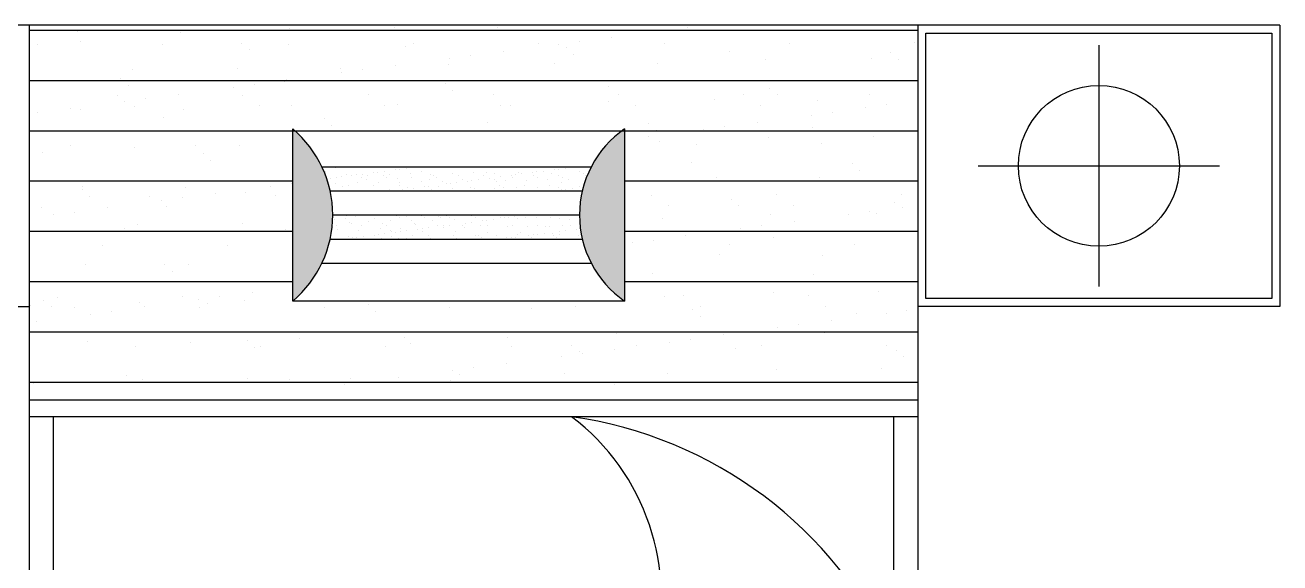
# Model space of a CAD drawing. Header units: inches. Extents: x 11.4 to 53.9, y 13.7 to 38.5.
# Drawn here: x 43.675 to 45.234, y 20.716 to 21.385 of the extents above; entities that cross this region are included whole.
import ezdxf

# ---------------------------------------------------------------- set-up
doc = ezdxf.new("R2010")
doc.units = ezdxf.units.IN
doc.header["$MEASUREMENT"] = 0
for name, color, linetype in [('02', 2, 'Continuous'), ('1', 1, 'Continuous'), ('4', 4, 'Continuous')]:
    doc.layers.add(name, color=color, linetype=linetype)

msp = doc.modelspace()

# ---------------------------------------------------------------- hatches: boundary and pattern name
at = {"layer": '1'}
h = msp.add_hatch(color=256, dxfattribs=at)
h.dxf.hatch_style = 1
h.paths.add_polyline_path([(44.0078, 21.2556), (44.0078, 21.0417, 0.463838)])
h.paths.add_polyline_path([(44.42, 21.2556, 0.523335), (44.42, 21.0417)])

# ---------------------------------------------------------------- linework, layer by layer
at = {"layer": '02'}
for p, q in [((45.0093, 21.3598), (45.0093, 21.0598)), ((43.6801, 21.316), (44.7843, 21.316)), ((43.6801, 21.2535), (44.7843, 21.2535)), ((44.8593, 21.2098), (45.1593, 21.2098)), ((43.6801, 21.191), (44.0078, 21.191)), ((44.42, 21.191), (44.7843, 21.191)), ((43.6801, 21.1285), (44.0078, 21.1285)), ((44.42, 21.1285), (44.7843, 21.1285)), ((43.6801, 21.066), (44.0078, 21.066)), ((44.42, 21.066), (44.7843, 21.066)), ((43.6801, 21.0035), (44.7843, 21.0035)), ((43.6801, 20.941), (44.7843, 20.941)), ((44.7843, 20.9187), (43.6801, 20.9187)), ((44.7843, 20.8979), (43.6801, 20.8979)), ((43.7101, 20.8979), (43.7101, 19.7008)), ((44.7543, 20.8979), (44.7543, 19.7008))]:
    msp.add_line(p, q, dxfattribs=at)
msp.add_lwpolyline([(44.7943, 21.3748), (45.2243, 21.3748), (45.2243, 21.0448), (44.7943, 21.0448)], close=True, dxfattribs=at)
msp.add_circle((45.0093, 21.2098), 0.1, dxfattribs=at)
for centre, radius, start, end in [((44.1835, 20.6732), 0.2822, 344.5263, 52.7655), ((44.2824, 20.3854), 0.5175, 24.2432, 82.017)]:
    msp.add_arc(centre, radius, start, end, dxfattribs=at)
at = {"layer": '1'}
for p, q in [((43.6801, 21.3785), (44.7843, 21.3785)), ((43.7404, 21.3764), (43.7404, 21.3764)), ((43.8683, 21.3758), (43.8683, 21.3758)), ((44.0033, 21.3807), (44.0033, 21.3807)), ((44.1342, 21.3823), (44.1342, 21.3823)), ((44.2621, 21.3817), (44.2621, 21.3817)), ((44.472, 21.3787), (44.472, 21.3787)), ((44.498, 21.3821), (44.498, 21.3821)), ((43.6907, 21.3606), (43.6907, 21.3606)), ((43.7443, 21.3642), (43.7443, 21.3642)), ((43.8464, 21.3609), (43.8464, 21.3609)), ((43.9444, 21.3625), (43.9444, 21.3625)), ((44.0021, 21.3611), (44.0021, 21.3611)), ((44.1578, 21.3614), (44.1578, 21.3614)), ((44.3135, 21.3617), (44.3135, 21.3617)), ((44.3374, 21.361), (44.3374, 21.361)), ((44.3634, 21.3644), (44.3634, 21.3644)), ((44.4041, 21.3698), (44.4041, 21.3698)), ((44.4692, 21.362), (44.4692, 21.362)), ((44.6249, 21.3623), (44.6249, 21.3623)), ((44.7806, 21.3626), (44.7806, 21.3626)), ((43.9536, 21.354), (43.9536, 21.354)), ((44.1474, 21.358), (44.1474, 21.358)), ((44.2288, 21.3467), (44.2288, 21.3467)), ((44.2695, 21.352), (44.2695, 21.352)), ((44.3475, 21.3563), (44.3475, 21.3563)), ((44.3567, 21.3479), (44.3567, 21.3479)), ((44.5505, 21.3519), (44.5505, 21.3519)), ((44.7506, 21.3502), (44.7506, 21.3502)), ((43.808, 21.3295), (43.808, 21.3295)), ((43.9389, 21.3312), (43.9389, 21.3312)), ((44.0668, 21.3306), (44.0668, 21.3306)), ((44.0942, 21.329), (44.0942, 21.329)), ((44.1349, 21.3343), (44.1349, 21.3343)), ((44.2018, 21.3355), (44.2018, 21.3355)), ((44.2028, 21.3433), (44.2028, 21.3433)), ((44.3327, 21.3371), (44.3327, 21.3371)), ((44.4606, 21.3365), (44.4606, 21.3365)), ((44.5956, 21.3414), (44.5956, 21.3414)), ((44.7265, 21.343), (44.7265, 21.343)), ((44.7598, 21.3417), (44.7598, 21.3417)), ((43.7941, 21.3186), (43.7941, 21.3186)), ((43.9971, 21.3142), (43.9971, 21.3142)), ((44.0003, 21.3166), (44.0003, 21.3166)), ((44.0682, 21.3255), (44.0682, 21.3255)), ((43.8033, 21.3101), (43.8033, 21.3101)), ((43.8657, 21.2989), (43.8657, 21.2989)), ((43.9336, 21.3078), (43.9336, 21.3078)), ((43.9455, 21.2977), (43.9455, 21.2977)), ((43.9597, 21.3112), (43.9597, 21.3112)), ((44.1012, 21.298), (44.1012, 21.298)), ((44.1972, 21.3124), (44.1972, 21.3124)), ((44.2064, 21.304), (44.2064, 21.304)), ((44.2569, 21.2983), (44.2569, 21.2983)), ((44.4002, 21.308), (44.4002, 21.308)), ((44.4126, 21.2986), (44.4126, 21.2986)), ((44.5683, 21.2989), (44.5683, 21.2989)), ((44.6002, 21.3063), (44.6002, 21.3063)), ((44.6095, 21.2979), (44.6095, 21.2979)), ((44.724, 21.2991), (44.724, 21.2991)), ((43.7898, 21.2974), (43.7898, 21.2974)), ((43.799, 21.2901), (43.799, 21.2901)), ((43.8108, 21.284), (43.8108, 21.284)), ((43.8251, 21.2935), (43.8251, 21.2935)), ((43.9665, 21.2843), (43.9665, 21.2843)), ((44.0065, 21.2843), (44.0065, 21.2843)), ((44.1223, 21.2846), (44.1223, 21.2846)), ((44.1373, 21.286), (44.1373, 21.286)), ((44.2653, 21.2854), (44.2653, 21.2854)), ((44.278, 21.2849), (44.278, 21.2849)), ((44.4003, 21.2902), (44.4003, 21.2902)), ((44.4337, 21.2851), (44.4337, 21.2851)), ((44.5312, 21.2919), (44.5312, 21.2919)), ((44.5894, 21.2854), (44.5894, 21.2854)), ((44.6591, 21.2913), (44.6591, 21.2913)), ((44.7451, 21.2857), (44.7451, 21.2857)), ((43.6905, 21.2758), (43.6905, 21.2758)), ((43.7311, 21.2812), (43.7311, 21.2812)), ((43.7435, 21.2801), (43.7435, 21.2801)), ((43.8468, 21.2703), (43.8468, 21.2703)), ((43.8714, 21.2795), (43.8714, 21.2795)), ((44.0468, 21.2686), (44.0468, 21.2686)), ((44.6527, 21.273), (44.6527, 21.273)), ((44.6787, 21.2765), (44.6787, 21.2765)), ((44.7193, 21.2818), (44.7193, 21.2818)), ((44.0078, 21.0417), (44.0078, 21.2556)), ((44.0561, 21.2601), (44.0561, 21.2601)), ((44.2499, 21.2641), (44.2499, 21.2641)), ((44.42, 21.2556), (44.42, 21.0417)), ((44.4499, 21.2624), (44.4499, 21.2624)), ((44.4592, 21.254), (44.4592, 21.254)), ((44.5181, 21.2553), (44.5181, 21.2553)), ((44.5441, 21.2587), (44.5441, 21.2587)), ((44.5848, 21.2641), (44.5848, 21.2641)), ((44.653, 21.258), (44.653, 21.258)), ((43.731, 21.2354), (43.731, 21.2354)), ((43.8867, 21.2357), (43.8867, 21.2357)), ((44.4502, 21.2464), (44.4502, 21.2464)), ((44.4637, 21.2402), (44.4637, 21.2402)), ((44.5096, 21.2368), (44.5096, 21.2368)), ((44.5988, 21.245), (44.5988, 21.245)), ((44.6653, 21.2371), (44.6653, 21.2371)), ((44.7297, 21.2467), (44.7297, 21.2467)), ((43.6965, 21.2264), (43.6965, 21.2264)), ((43.8111, 21.2332), (43.8111, 21.2332)), ((43.8965, 21.2247), (43.8965, 21.2247)), ((43.942, 21.2349), (43.942, 21.2349)), ((43.9058, 21.2162), (43.9058, 21.2162)), ((44.0439, 21.2087), (44.3787, 21.2087)), ((44.0607, 21.2075), (44.0607, 21.2075)), ((44.0878, 21.2084), (44.0878, 21.2084)), ((44.1351, 21.2049), (44.1351, 21.2049)), ((44.1403, 21.2056), (44.1403, 21.2056)), ((44.1485, 21.2066), (44.1485, 21.2066)), ((44.1621, 21.2084), (44.1621, 21.2084)), ((44.3206, 21.2081), (44.3206, 21.2081)), ((44.3328, 21.205), (44.3328, 21.205)), ((44.338, 21.2057), (44.338, 21.2057)), ((44.3461, 21.2068), (44.3461, 21.2068)), ((44.3597, 21.2086), (44.3597, 21.2086)), ((44.5027, 21.2141), (44.5027, 21.2141)), ((44.7027, 21.2124), (44.7027, 21.2124)), ((44.0487, 21.203), (44.0487, 21.203)), ((44.0487, 21.1982), (44.0487, 21.1982)), ((44.0544, 21.1943), (44.0544, 21.1943)), ((44.0623, 21.1949), (44.0623, 21.1949)), ((44.0677, 21.196), (44.0677, 21.196)), ((44.0749, 21.1985), (44.0749, 21.1985)), ((44.0813, 21.1978), (44.0813, 21.1978)), ((44.0865, 21.1985), (44.0865, 21.1985)), ((44.0884, 21.1892), (44.0884, 21.1892)), ((44.0935, 21.195), (44.0935, 21.195)), ((44.0946, 21.1996), (44.0946, 21.1996)), ((44.0993, 21.193), (44.0993, 21.193)), ((44.1004, 21.1984), (44.1004, 21.1984)), ((44.1082, 21.2013), (44.1082, 21.2013)), ((44.1134, 21.202), (44.1134, 21.202)), ((44.1146, 21.1895), (44.1146, 21.1895)), ((44.1204, 21.1977), (44.1204, 21.1977)), ((44.1216, 21.2031), (44.1216, 21.2031)), ((44.1246, 21.195), (44.1246, 21.195)), ((44.1275, 21.1994), (44.1275, 21.1994)), ((44.138, 21.1938), (44.138, 21.1938)), ((44.1401, 21.1894), (44.1401, 21.1894)), ((44.1536, 21.1997), (44.1536, 21.1997)), ((44.1557, 21.1951), (44.1557, 21.1951)), ((44.1672, 21.1903), (44.1672, 21.1903)), ((44.1681, 21.2026), (44.1681, 21.2026)), ((44.178, 21.1934), (44.178, 21.1934)), ((44.1792, 21.1996), (44.1792, 21.1996)), ((44.1827, 21.1978), (44.1827, 21.1978)), ((44.1869, 21.1952), (44.1869, 21.1952)), ((44.1933, 21.1907), (44.1933, 21.1907)), ((44.2062, 21.2006), (44.2062, 21.2006)), ((44.2115, 21.1891), (44.2115, 21.1891)), ((44.2138, 21.1979), (44.2138, 21.1979)), ((44.2186, 21.1926), (44.2186, 21.1926)), ((44.2251, 21.1908), (44.2251, 21.1908)), ((44.2303, 21.1915), (44.2303, 21.1915)), ((44.2324, 21.2009), (44.2324, 21.2009)), ((44.2384, 21.1926), (44.2384, 21.1926)), ((44.245, 21.198), (44.245, 21.198)), ((44.2487, 21.2013), (44.2487, 21.2013)), ((44.252, 21.1944), (44.252, 21.1944)), ((44.258, 21.2008), (44.258, 21.2008)), ((44.2586, 21.1922), (44.2586, 21.1922)), ((44.2605, 21.1905), (44.2605, 21.1905)), ((44.2654, 21.1961), (44.2654, 21.1961)), ((44.2721, 21.1919), (44.2721, 21.1919)), ((44.2789, 21.1979), (44.2789, 21.1979)), ((44.2803, 21.1953), (44.2803, 21.1953)), ((44.2841, 21.1986), (44.2841, 21.1986)), ((44.2887, 21.201), (44.2887, 21.201)), ((44.2923, 21.1997), (44.2923, 21.1997)), ((44.2977, 21.1917), (44.2977, 21.1917)), ((44.3059, 21.2015), (44.3059, 21.2015)), ((44.3072, 21.1981), (44.3072, 21.1981)), ((44.3111, 21.2022), (44.3111, 21.2022)), ((44.3115, 21.1954), (44.3115, 21.1954)), ((44.3192, 21.2032), (44.3192, 21.2032)), ((44.3247, 21.1927), (44.3247, 21.1927)), ((44.3293, 21.2001), (44.3293, 21.2001)), ((44.3384, 21.1981), (44.3384, 21.1981)), ((44.3411, 21.1893), (44.3411, 21.1893)), ((44.3426, 21.1954), (44.3426, 21.1954)), ((44.3509, 21.193), (44.3509, 21.193)), ((44.3637, 21.2029), (44.3637, 21.2029)), ((44.3693, 21.1998), (44.3693, 21.1998)), ((44.3712, 21.1981), (44.3712, 21.1981)), ((44.5343, 21.1956), (44.5343, 21.1956)), ((44.6622, 21.195), (44.6622, 21.195)), ((44.7119, 21.204), (44.7119, 21.204)), ((43.7462, 21.1808), (43.7462, 21.1808)), ((43.7467, 21.1837), (43.7467, 21.1837)), ((43.8746, 21.1831), (43.8746, 21.1831)), ((43.9118, 21.1755), (43.9118, 21.1755)), ((43.9493, 21.1764), (43.9493, 21.1764)), ((43.9797, 21.1844), (43.9797, 21.1844)), ((44.0058, 21.1879), (44.0058, 21.1879)), ((44.0542, 21.1787), (44.3675, 21.1787)), ((44.0614, 21.1882), (44.0614, 21.1882)), ((44.0692, 21.1842), (44.0692, 21.1842)), ((44.0755, 21.1793), (44.0755, 21.1793)), ((44.0775, 21.1853), (44.0775, 21.1853)), ((44.1011, 21.1791), (44.1011, 21.1791)), ((44.108, 21.185), (44.108, 21.185)), ((44.1281, 21.1801), (44.1281, 21.1801)), ((44.1398, 21.1854), (44.1398, 21.1854)), ((44.1444, 21.1802), (44.1444, 21.1802)), ((44.1498, 21.183), (44.1498, 21.183)), ((44.1577, 21.182), (44.1577, 21.182)), ((44.1713, 21.1838), (44.1713, 21.1838)), ((44.1765, 21.1844), (44.1765, 21.1844)), ((44.1798, 21.1803), (44.1798, 21.1803)), ((44.1886, 21.1838), (44.1886, 21.1838)), ((44.1982, 21.1873), (44.1982, 21.1873)), ((44.2034, 21.188), (44.2034, 21.188)), ((44.2068, 21.1813), (44.2068, 21.1813)), ((44.2286, 21.1834), (44.2286, 21.1834)), ((44.233, 21.1816), (44.233, 21.1816)), ((44.2586, 21.1815), (44.2586, 21.1815)), ((44.2644, 21.1856), (44.2644, 21.1856)), ((44.2692, 21.1825), (44.2692, 21.1825)), ((44.2856, 21.1825), (44.2856, 21.1825)), ((44.2955, 21.1857), (44.2955, 21.1857)), ((44.3118, 21.1828), (44.3118, 21.1828)), ((44.3266, 21.1857), (44.3266, 21.1857)), ((44.3374, 21.1827), (44.3374, 21.1827)), ((44.342, 21.1803), (44.342, 21.1803)), ((44.3472, 21.181), (44.3472, 21.181)), ((44.3553, 21.1821), (44.3553, 21.1821)), ((44.3644, 21.1837), (44.3644, 21.1837)), ((44.453, 21.1734), (44.453, 21.1734)), ((44.6087, 21.1737), (44.6087, 21.1737)), ((44.7644, 21.1739), (44.7644, 21.1739)), ((43.6955, 21.1585), (43.6955, 21.1585)), ((43.7554, 21.1723), (43.7554, 21.1723)), ((43.7772, 21.1578), (43.7772, 21.1578)), ((43.8301, 21.1722), (43.8301, 21.1722)), ((43.8451, 21.1667), (43.8451, 21.1667)), ((43.8512, 21.1588), (43.8512, 21.1588)), ((43.8712, 21.1701), (43.8712, 21.1701)), ((43.9858, 21.1725), (43.9858, 21.1725)), ((44.0069, 21.1591), (44.0069, 21.1591)), ((44.474, 21.1599), (44.474, 21.1599)), ((44.5524, 21.1685), (44.5524, 21.1685)), ((44.5616, 21.1601), (44.5616, 21.1601)), ((44.6298, 21.1602), (44.6298, 21.1602)), ((44.7554, 21.1641), (44.7554, 21.1641)), ((44.7654, 21.1584), (44.7654, 21.1584)), ((43.7105, 21.149), (43.7105, 21.149)), ((43.7366, 21.1524), (43.7366, 21.1524)), ((44.0574, 21.1487), (44.364, 21.1487)), ((44.0592, 21.1431), (44.0592, 21.1431)), ((44.0728, 21.1449), (44.0728, 21.1449)), ((44.0743, 21.1475), (44.0743, 21.1475)), ((44.0862, 21.1467), (44.0862, 21.1467)), ((44.0997, 21.1484), (44.0997, 21.1484)), ((44.1083, 21.1483), (44.1083, 21.1483)), ((44.1096, 21.1449), (44.1096, 21.1449)), ((44.1365, 21.1476), (44.1365, 21.1476)), ((44.1408, 21.145), (44.1408, 21.145)), ((44.1489, 21.1474), (44.1489, 21.1474)), ((44.1555, 21.1419), (44.1555, 21.1419)), ((44.1677, 21.1477), (44.1677, 21.1477)), ((44.1719, 21.145), (44.1719, 21.145)), ((44.1811, 21.1418), (44.1811, 21.1418)), ((44.189, 21.1471), (44.189, 21.1471)), ((44.1908, 21.1454), (44.1908, 21.1454)), ((44.1988, 21.1478), (44.1988, 21.1478)), ((44.203, 21.1451), (44.203, 21.1451)), ((44.2081, 21.1428), (44.2081, 21.1428)), ((44.23, 21.1478), (44.23, 21.1478)), ((44.2342, 21.1451), (44.2342, 21.1451)), ((44.2488, 21.1422), (44.2488, 21.1422)), ((44.2569, 21.1432), (44.2569, 21.1432)), ((44.2611, 21.1479), (44.2611, 21.1479)), ((44.2653, 21.1452), (44.2653, 21.1452)), ((44.2705, 21.145), (44.2705, 21.145)), ((44.2757, 21.1457), (44.2757, 21.1457)), ((44.2838, 21.1468), (44.2838, 21.1468)), ((44.2869, 21.144), (44.2869, 21.144)), ((44.2922, 21.1479), (44.2922, 21.1479)), ((44.2965, 21.1452), (44.2965, 21.1452)), ((44.3102, 21.145), (44.3102, 21.145)), ((44.3234, 21.148), (44.3234, 21.148)), ((44.3276, 21.1453), (44.3276, 21.1453)), ((44.3386, 21.1442), (44.3386, 21.1442)), ((44.352, 21.143), (44.352, 21.143)), ((44.3545, 21.148), (44.3545, 21.148)), ((44.4669, 21.1438), (44.4669, 21.1438)), ((44.6019, 21.1487), (44.6019, 21.1487)), ((44.6988, 21.1496), (44.6988, 21.1496)), ((44.7248, 21.1531), (44.7248, 21.1531)), ((44.7328, 21.1504), (44.7328, 21.1504)), ((43.7989, 21.1325), (43.7989, 21.1325)), ((43.8143, 21.1368), (43.8143, 21.1368)), ((43.9452, 21.1385), (43.9452, 21.1385)), ((43.999, 21.1308), (43.999, 21.1308)), ((44.0625, 21.1351), (44.0625, 21.1351)), ((44.0633, 21.1304), (44.0633, 21.1304)), ((44.0783, 21.1395), (44.0783, 21.1395)), ((44.0801, 21.1379), (44.0801, 21.1379)), ((44.0888, 21.1299), (44.0888, 21.1299)), ((44.0937, 21.1352), (44.0937, 21.1352)), ((44.1023, 21.1406), (44.1023, 21.1406)), ((44.1165, 21.1317), (44.1165, 21.1317)), ((44.1189, 21.1387), (44.1189, 21.1387)), ((44.1248, 21.1352), (44.1248, 21.1352)), ((44.1288, 21.1295), (44.1288, 21.1295)), ((44.1293, 21.1416), (44.1293, 21.1416)), ((44.1307, 21.1279), (44.1307, 21.1279)), ((44.1359, 21.1273), (44.1359, 21.1273)), ((44.1411, 21.128), (44.1411, 21.128)), ((44.142, 21.1316), (44.142, 21.1316)), ((44.1492, 21.1291), (44.1492, 21.1291)), ((44.1589, 21.1383), (44.1589, 21.1383)), ((44.1607, 21.1366), (44.1607, 21.1366)), ((44.1628, 21.1309), (44.1628, 21.1309)), ((44.169, 21.1325), (44.169, 21.1325)), ((44.1694, 21.1287), (44.1694, 21.1287)), ((44.1761, 21.1326), (44.1761, 21.1326)), ((44.1871, 21.1353), (44.1871, 21.1353)), ((44.1949, 21.1351), (44.1949, 21.1351)), ((44.1952, 21.1329), (44.1952, 21.1329)), ((44.203, 21.1362), (44.203, 21.1362)), ((44.2095, 21.1283), (44.2095, 21.1283)), ((44.2182, 21.1354), (44.2182, 21.1354)), ((44.2208, 21.1328), (44.2208, 21.1328)), ((44.2218, 21.1386), (44.2218, 21.1386)), ((44.23, 21.1397), (44.23, 21.1397)), ((44.2414, 21.1354), (44.2414, 21.1354)), ((44.2435, 21.1415), (44.2435, 21.1415)), ((44.2494, 21.1355), (44.2494, 21.1355)), ((44.2501, 21.1274), (44.2501, 21.1274)), ((44.274, 21.1341), (44.274, 21.1341)), ((44.2805, 21.1355), (44.2805, 21.1355)), ((44.2901, 21.1271), (44.2901, 21.1271)), ((44.2996, 21.1339), (44.2996, 21.1339)), ((44.3116, 21.1356), (44.3116, 21.1356)), ((44.322, 21.1342), (44.322, 21.1342)), ((44.3266, 21.1349), (44.3266, 21.1349)), ((44.3307, 21.1262), (44.3307, 21.1262)), ((44.3387, 21.1281), (44.3387, 21.1281)), ((44.3428, 21.1356), (44.3428, 21.1356)), ((44.3469, 21.1292), (44.3469, 21.1292)), ((44.3527, 21.1352), (44.3527, 21.1352)), ((44.3604, 21.131), (44.3604, 21.131)), ((44.5642, 21.1319), (44.5642, 21.1319)), ((44.5902, 21.1353), (44.5902, 21.1353)), ((44.6309, 21.1407), (44.6309, 21.1407)), ((44.0542, 21.1187), (44.3675, 21.1187)), ((44.0554, 21.1197), (44.0554, 21.1197)), ((44.0774, 21.1215), (44.0774, 21.1215)), ((44.082, 21.1202), (44.082, 21.1202)), ((44.0872, 21.1209), (44.0872, 21.1209)), ((44.0954, 21.122), (44.0954, 21.122)), ((44.1006, 21.1191), (44.1006, 21.1191)), ((44.109, 21.1238), (44.109, 21.1238)), ((44.1142, 21.1245), (44.1142, 21.1245)), ((44.1177, 21.1199), (44.1177, 21.1199)), ((44.1223, 21.1255), (44.1223, 21.1255)), ((44.13, 21.1223), (44.13, 21.1223)), ((44.1394, 21.1199), (44.1394, 21.1199)), ((44.1488, 21.1199), (44.1488, 21.1199)), ((44.1561, 21.1227), (44.1561, 21.1227)), ((44.1758, 21.1227), (44.1758, 21.1227)), ((44.1794, 21.1195), (44.1794, 21.1195)), ((44.2069, 21.1227), (44.2069, 21.1227)), ((44.2111, 21.12), (44.2111, 21.12)), ((44.2349, 21.1238), (44.2349, 21.1238)), ((44.238, 21.1228), (44.238, 21.1228)), ((44.2423, 21.1201), (44.2423, 21.1201)), ((44.2605, 21.1237), (44.2605, 21.1237)), ((44.2734, 21.1201), (44.2734, 21.1201)), ((44.2797, 21.1204), (44.2797, 21.1204)), ((44.2849, 21.121), (44.2849, 21.121)), ((44.2875, 21.1247), (44.2875, 21.1247)), ((44.3003, 21.1229), (44.3003, 21.1229)), ((44.3045, 21.1202), (44.3045, 21.1202)), ((44.3066, 21.1239), (44.3066, 21.1239)), ((44.3118, 21.1246), (44.3118, 21.1246)), ((44.3199, 21.1257), (44.3199, 21.1257)), ((44.3315, 21.1229), (44.3315, 21.1229)), ((44.3357, 21.1203), (44.3357, 21.1203)), ((44.3393, 21.1249), (44.3393, 21.1249)), ((44.3626, 21.123), (44.3626, 21.123)), ((44.3668, 21.1203), (44.3668, 21.1203)), ((44.4296, 21.1142), (44.4296, 21.1142)), ((44.4556, 21.1176), (44.4556, 21.1176)), ((44.4963, 21.123), (44.4963, 21.123)), ((44.55, 21.1116), (44.55, 21.1116)), ((44.6051, 21.1202), (44.6051, 21.1202)), ((44.7057, 21.1119), (44.7057, 21.1119)), ((43.7714, 21.1102), (43.7714, 21.1102)), ((43.9271, 21.1104), (43.9271, 21.1104)), ((44.5375, 21.0992), (44.5375, 21.0992)), ((44.6654, 21.0986), (44.6654, 21.0986)), ((43.7498, 21.0874), (43.7498, 21.0874)), ((43.8487, 21.0869), (43.8487, 21.0869)), ((43.8777, 21.0868), (43.8777, 21.0868)), ((44.0439, 21.0887), (44.3787, 21.0887)), ((43.8579, 21.0784), (43.8579, 21.0784)), ((44.4548, 21.0763), (44.4548, 21.0763)), ((44.6549, 21.0746), (44.6549, 21.0746)), ((44.6641, 21.0662), (44.6641, 21.0662)), ((43.9579, 21.0521), (43.9579, 21.0521)), ((44.6051, 21.0523), (44.6051, 21.0523)), ((44.6491, 21.0484), (44.6491, 21.0484)), ((44.736, 21.054), (44.736, 21.054)), ((43.6824, 21.0356), (43.6824, 21.0356)), ((43.6984, 21.043), (43.6984, 21.043)), ((43.7076, 21.0346), (43.7076, 21.0346)), ((43.7148, 21.0467), (43.7148, 21.0467)), ((43.7359, 21.0333), (43.7359, 21.0333)), ((43.8174, 21.0405), (43.8174, 21.0405)), ((43.8233, 21.0344), (43.8233, 21.0344)), ((43.8705, 21.047), (43.8705, 21.047)), ((43.8912, 21.0433), (43.8912, 21.0433)), ((43.8916, 21.0336), (43.8916, 21.0336)), ((43.9014, 21.0386), (43.9014, 21.0386)), ((43.9173, 21.0468), (43.9173, 21.0468)), ((43.9483, 21.0422), (43.9483, 21.0422)), ((44.42, 21.0417), (44.0078, 21.0417)), ((44.0473, 21.0339), (44.0473, 21.0339)), ((44.0762, 21.0416), (44.0762, 21.0416)), ((44.1015, 21.0369), (44.1015, 21.0369)), ((44.203, 21.0342), (44.203, 21.0342)), ((44.3587, 21.0344), (44.3587, 21.0344)), ((44.47, 21.0475), (44.47, 21.0475)), ((44.4933, 21.0482), (44.4933, 21.0482)), ((44.5144, 21.0347), (44.5144, 21.0347)), ((44.6701, 21.035), (44.6701, 21.035)), ((43.7566, 21.0256), (43.7566, 21.0256)), ((43.7827, 21.029), (43.7827, 21.029)), ((44.1107, 21.0284), (44.1107, 21.0284)), ((44.3045, 21.0324), (44.3045, 21.0324)), ((44.5046, 21.0307), (44.5046, 21.0307)), ((44.5138, 21.0223), (44.5138, 21.0223)), ((44.677, 21.0173), (44.677, 21.0173)), ((44.7076, 21.0263), (44.7076, 21.0263)), ((44.7449, 21.0262), (44.7449, 21.0262)), ((44.7709, 21.0297), (44.7709, 21.0297)), ((43.6887, 21.0167), (43.6887, 21.0167)), ((44.6103, 21.0085), (44.6103, 21.0085)), ((44.6363, 21.012), (44.6363, 21.012)), ((44.6685, 21.0023), (44.6685, 21.0023)), ((43.753, 20.991), (43.753, 20.991)), ((43.8809, 20.9904), (43.8809, 20.9904)), ((43.9512, 20.993), (43.9512, 20.993)), ((44.0159, 20.9953), (44.0159, 20.9953)), ((44.1468, 20.997), (44.1468, 20.997)), ((44.1542, 20.9886), (44.1542, 20.9886)), ((44.2747, 20.9964), (44.2747, 20.9964)), ((44.3543, 20.9868), (44.3543, 20.9868)), ((44.4097, 21.0012), (44.4097, 21.0012)), ((44.4346, 20.9861), (44.4346, 20.9861)), ((44.4757, 20.9908), (44.4757, 20.9908)), ((44.5017, 20.9942), (44.5017, 20.9942)), ((44.5424, 20.9996), (44.5424, 20.9996)), ((44.5903, 20.9864), (44.5903, 20.9864)), ((44.746, 20.9867), (44.746, 20.9867)), ((43.8118, 20.985), (43.8118, 20.985)), ((43.9604, 20.9845), (43.9604, 20.9845)), ((43.9675, 20.9852), (43.9675, 20.9852)), ((44.1232, 20.9855), (44.1232, 20.9855)), ((44.2789, 20.9858), (44.2789, 20.9858)), ((44.3411, 20.9731), (44.3411, 20.9731)), ((44.3635, 20.9784), (44.3635, 20.9784)), ((44.3671, 20.9765), (44.3671, 20.9765)), ((44.4078, 20.9819), (44.4078, 20.9819)), ((44.5573, 20.9824), (44.5573, 20.9824)), ((44.7574, 20.9807), (44.7574, 20.9807)), ((44.7666, 20.9723), (44.7666, 20.9723)), ((44.2065, 20.9554), (44.2065, 20.9554)), ((44.2325, 20.9588), (44.2325, 20.9588)), ((44.2732, 20.9642), (44.2732, 20.9642)), ((44.6082, 20.956), (44.6082, 20.956)), ((44.7391, 20.9577), (44.7391, 20.9577)), ((43.6855, 20.9393), (43.6855, 20.9393)), ((43.8009, 20.9491), (43.8009, 20.9491)), ((43.8101, 20.9406), (43.8101, 20.9406)), ((43.8206, 20.9442), (43.8206, 20.9442)), ((43.9515, 20.9458), (43.9515, 20.9458)), ((44.0039, 20.9447), (44.0039, 20.9447)), ((44.0794, 20.9452), (44.0794, 20.9452)), ((44.0979, 20.9411), (44.0979, 20.9411)), ((44.1386, 20.9464), (44.1386, 20.9464)), ((44.204, 20.943), (44.204, 20.943)), ((44.2144, 20.9501), (44.2144, 20.9501)), ((44.3453, 20.9518), (44.3453, 20.9518)), ((44.4732, 20.9511), (44.4732, 20.9511)), ((44.0719, 20.9377), (44.0719, 20.9377)), ((44.407, 20.9385), (44.407, 20.9385))]:
    msp.add_line(p, q, dxfattribs=at)
for centre, radius, start, end in [((43.9173, 21.1487), 0.1401, 310.2327, 49.7673), ((44.4942, 21.1487), 0.1302, 124.7508, 235.2492)]:
    msp.add_arc(centre, radius, start, end, dxfattribs=at)
at = {"layer": '4'}
for p, q in [((43.6801, 21.3848), (43.6801, 19.4838)), ((44.7843, 21.3848), (44.7843, 19.4838))]:
    msp.add_line(p, q, dxfattribs=at)
for points in [[(45.2343, 21.3848), (43.2301, 21.3848), (43.2301, 21.0348), (43.6801, 21.0348)], [(45.2343, 21.3848), (45.2343, 21.0348), (44.7843, 21.0348)]]:
    msp.add_lwpolyline(points, dxfattribs=at)

doc.saveas('drawing.dxf')
